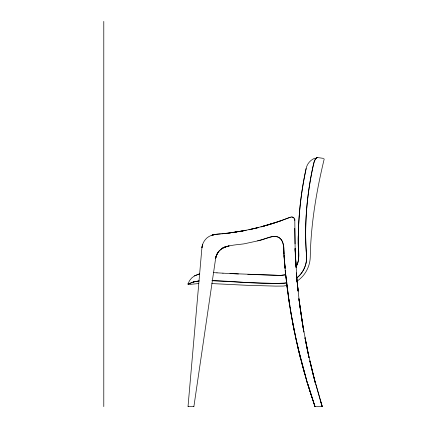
<?xml version="1.0" encoding="UTF-8"?>
<svg xmlns="http://www.w3.org/2000/svg" width="428" height="428" viewBox="0 0 428 428"><rect width="100%" height="100%" fill="white"/><g stroke="black" fill="none" stroke-linecap="round" stroke-linejoin="round"><path stroke-width="0.64" d="M295.063 243.906L294.817 220.265C294.929 218.045 292.415 216.317 290.382 217.215L275.867 222.474L280.907 220.784L265.403 225.727L274.46 222.983L261.059 226.824L264.782 225.882L248.962 229.766L258.186 227.648L241.622 231.19L221.72 233.875M298.343 241.098C298.225 216.707 300.97 192.349 306.138 168.52C307.042 163.865 310.45 159.869 314.88 158.189M202.658 244.377L201.92 247.726L188.015 406.6L193.879 406.6L215.626 258.501C217.568 244.987 233.608 245.308 244.014 243.853L256.725 241.108L271.791 236.77C282.56 233.993 284.577 245.806 283.983 253.809M296.674 278.056C303.088 273.134 306.86 265.05 306.63 256.982C304.099 226.808 306.566 196.361 312.948 166.797C313.858 163.699 313.97 159.077 317.148 157.493L323.696 158.414M306.138 168.52C301.162 191.578 298.359 215.124 298.37 238.722L298.428 234.319C296.861 244.779 301.36 256.276 296.438 266.109C300.761 258.48 297.562 249.396 298.343 241.162M324.21 158.975C316.458 191.113 310.878 223.892 310.252 257.009C310.049 266.649 304.945 276.092 296.775 281.276M202.599 244.96L201.92 247.726C202.294 243.869 204.188 240.338 207.077 237.813C213.658 232.5 223.068 234.533 230.794 232.832L224.861 233.597M216.664 254.837L215.626 258.501C214.813 256.72 222.41 245.463 216.664 254.837C218.43 251.188 221.469 248.079 225.396 246.876C235.898 244.104 221.121 247.689 221.356 248.909L224.796 247.015M215.642 258.384L216.712 254.73M202.128 246.218L202.733 244.404M315.473 158.932L317.02 157.499M315.056 406.504L315.131 406.397M316.099 158.093L317.148 157.493L316.014 158.167M188.197 406.434L188.379 406.268M199.213 280.902L193.461 281.993L188.042 284.08M192.894 282.18L195.259 281.49L194.836 281.661M296.631 278.002C303.329 272.978 307.004 264.477 306.598 256.169C304.164 226.257 306.683 196.11 312.948 166.797L314.152 161.945L315.484 158.911M192.991 282.116L193.841 281.736M198.785 274.166L194.371 275.953L191.589 278.082L189.433 280.822L188.02 284.015L188.502 283.844M188.582 283.817L188.02 284.026L188.459 283.86M197.666 274.551L194.355 275.958M199.368 274.086L198.175 274.578L199.785 273.915M191.525 282.737L188.047 283.994M281.533 220.575L290.382 217.215M198.79 274.161L199.646 273.861M197.763 274.519L198.164 274.38M215.434 234.437L212.101 235.197L215.434 234.437L220.463 233.988M261.059 226.824L275.841 222.394M212.074 235.122L213.925 234.624M224.684 247.058L228.381 246.127M196.543 281.308L193.745 281.918M257.581 240.862C264.504 240.092 271.507 234.319 278.505 237.294C284.823 240.515 283.234 248.732 283.994 254.467M285.166 274.835L280.618 275.413L229.938 273.546M241.622 231.19L246.014 230.28L230.778 232.746M284.946 274.888L280.394 275.413L247.828 274.375M195.874 281.437L198.892 280.955M246.014 230.28L232.934 232.565L234.148 232.377M287.188 285.433L283.357 286.059L275.798 286.118L246.319 285.267L211.812 283.571M316.752 157.558L317.116 157.499M235.395 232.179L236.641 231.981M237.888 231.783L239.755 231.489M197.559 274.589L199.288 274.316M188.534 284.513L198.597 283.561M292.046 217.017L291.639 216.985M238.46 273.963L222.854 273.171M216.921 272.834L223.025 273.182M213.695 272.636L217.06 272.845M292.854 217.242L292.474 217.108M293.581 217.67L293.244 217.44M322.086 406.466L315.693 383.895M321.77 406.204L322.279 406.595L314.987 406.6L307.689 384.098M294.17 218.275L293.908 217.964M193.611 406.268L193.868 406.584M320.224 399.987L322.284 406.6L313.173 374.928L309.84 360.986L315.238 382.718L307.245 349.58L305.009 337.842L308.963 357.455L302.457 323.991L298.995 299.514L303.816 331.93L298.814 298.209M312.023 397.869L307.796 384.066L314.987 406.6L307.25 382.76L301.317 361.323M298.476 349.168L295.871 338.307L300.301 357.642L307.25 382.76L298.781 350.446M297.883 347.718L304.394 372.954M294.721 219.425L294.817 220.211L294.694 219.441L294.796 219.826M309.909 360.97L315.238 382.718M284.09 255.778C286.343 290.136 291.992 324.237 300.301 357.642M292.506 322.22L295.898 338.302L294.507 331.213M305.052 337.836L308.963 357.455M292.485 320.898L291.345 315.094L294.48 332.24M292.736 322.188L294.255 329.924M288.274 296.508L291.334 315.099L290.141 307.304M303.816 331.93L299.819 306.207L296.968 280.329L296.374 272.914L298.129 291.077L296.968 280.329L295.101 249.396M288.253 294.967L285.192 270.63L289.799 306.603M288.456 296.267L288.654 297.562M288.852 298.862L289.151 300.809M289.349 302.109L289.547 303.409M289.745 304.709L289.943 306.004M286.856 285.294L287.707 291.73M297.144 280.715L298.15 291.072M283.266 244.639L285.112 268.222L284.497 260.358M283.882 254.837L285.016 268.228M284.139 255.773L284.395 259.052M296.064 266.195L295.095 248.288L296.08 267.527L295.277 254.35L294.748 228.322M103.79 21.4L103.79 406.6M286.862 282.833C262.038 284.995 236.834 281.073 211.94 280.672L240.948 282.223L277.949 283.545L283.036 283.502L286.862 282.833"/></g></svg>
